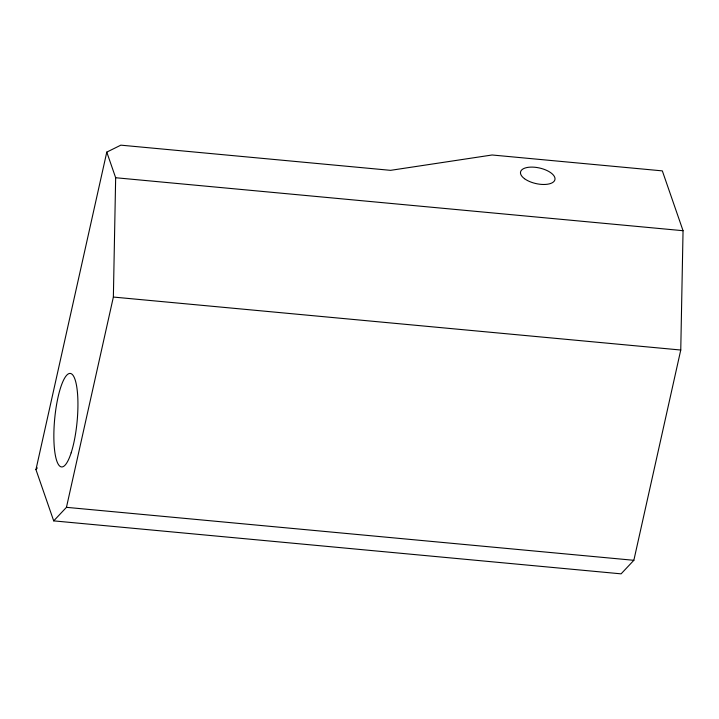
<?xml version="1.0" encoding="UTF-8"?>
<svg xmlns="http://www.w3.org/2000/svg" width="719" height="719" viewBox="0 0 719 719"><rect width="100%" height="100%" fill="white"/><g stroke="black" fill="none" stroke-linecap="round" stroke-linejoin="round"><path stroke-width="1.08" d="M53.7 520.871L66.454 507.335L113.368 297.055L115.66 177.737L106.78 152.113L120.846 145.157L390.561 170.34L492.12 154.989L662.334 170.879L683.05 230.709L680.758 350.027L633.852 560.299L621.099 573.843L53.7 520.871L35.95 469.615L106.78 152.113M35.95 469.615L37.325 467.862M115.66 177.737L683.05 230.709M113.368 297.055L680.758 350.027M66.454 507.335L633.852 560.299M524.493 178.689A17.616 7.99 12.6 0 0 553.972 181.44A17.616 7.99 12.6 0 0 534.792 167.248A17.616 7.99 12.6 0 0 524.493 178.689M71.163 452.817A46.969 11.288 -84.7 0 0 72.664 374.878A46.969 11.288 -84.7 0 0 53.88 433A46.969 11.288 -84.7 0 0 71.163 452.817"/></g></svg>
